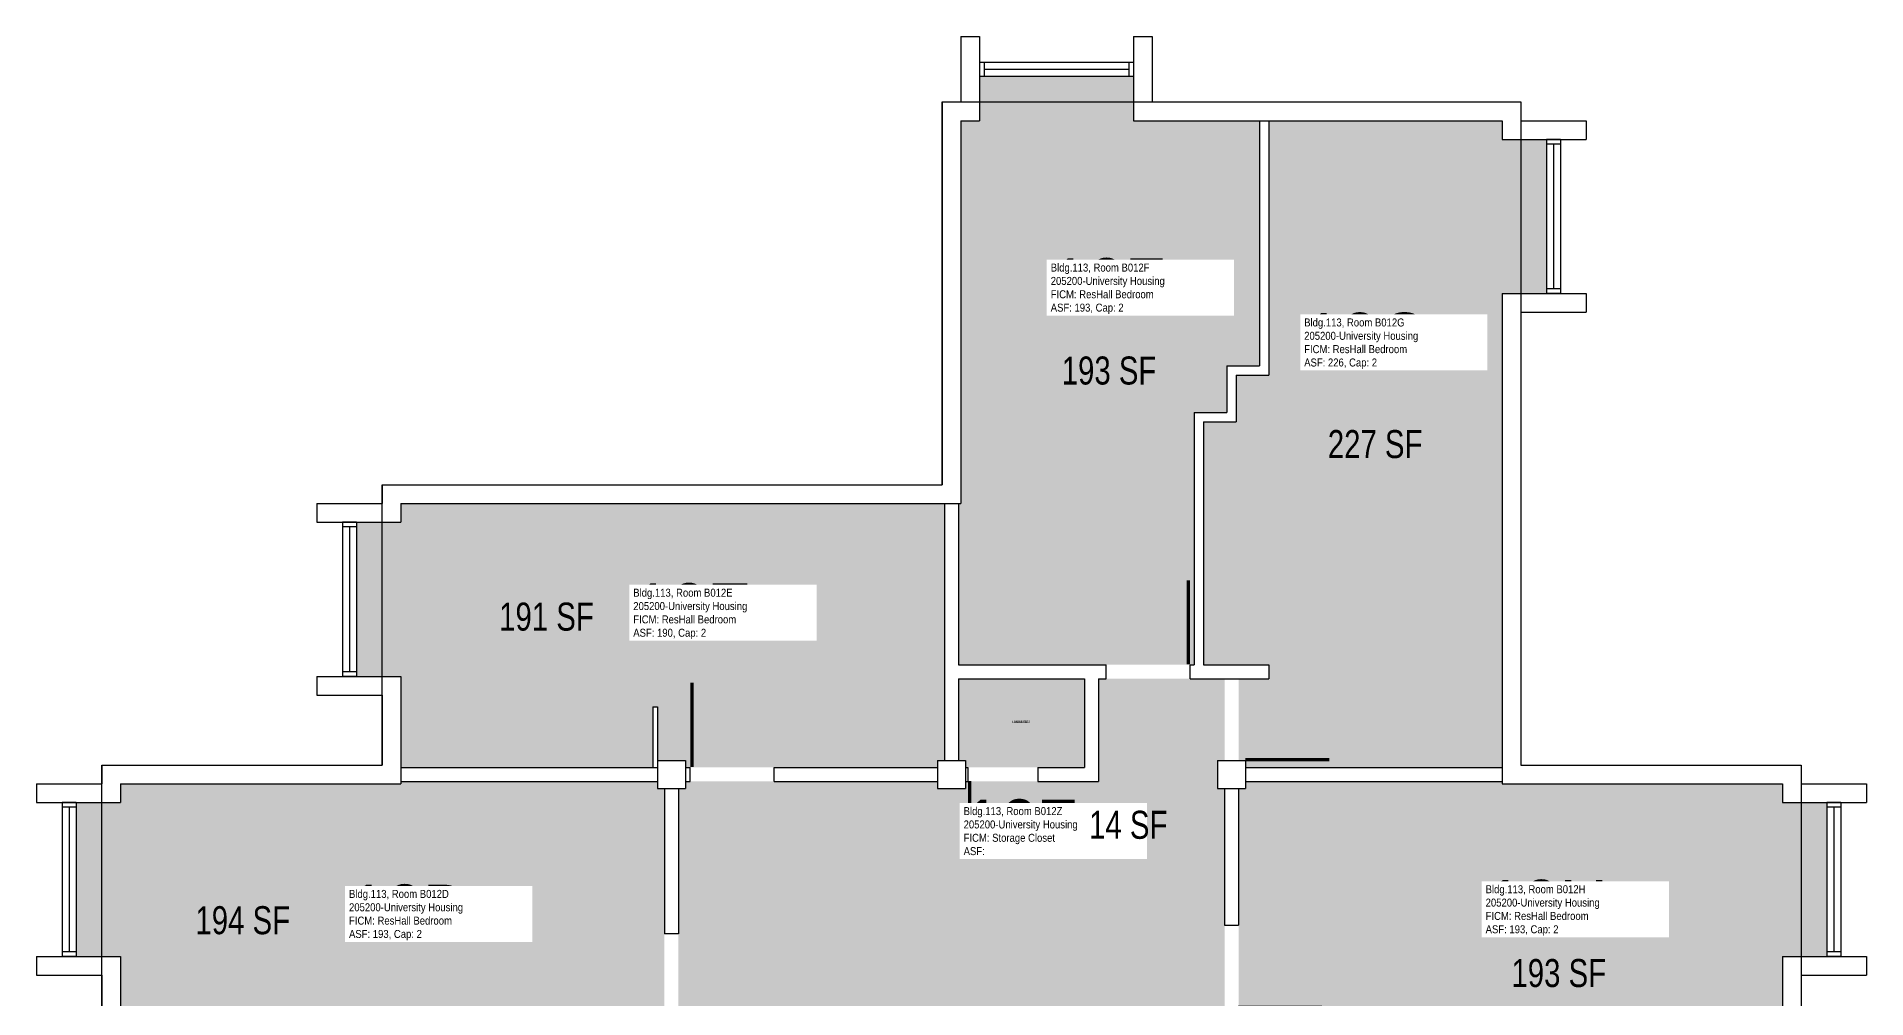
# Model space of a CAD drawing. Header units: inches. Extents: x -168 to 3268, y -1228 to 4836.
# Drawn here: x 1192 to 1976, y 4424 to 4836 of the extents above; entities that cross this region are included whole.
import ezdxf
from ezdxf.enums import TextEntityAlignment as Align

# ---------------------------------------------------------------- set-up
doc = ezdxf.new("R2010")
doc.units = ezdxf.units.IN
doc.header["$LTSCALE"] = 100
doc.header["$MEASUREMENT"] = 0
for name, color, linetype in [('A-DOOR', 2, 'CONTINUOUS'), ('A-GLAZ', 1, 'CONTINUOUS'), ('A-IDEN-RNUM', 7, 'CONTINUOUS'), ('A-IDEN-SNUM', 4, 'CONTINUOUS'), ('A-IDEN-VNUM', 4, 'CONTINUOUS'), ('A-SITE', 3, 'CONTINUOUS'), ('A-WALL', 5, 'CONTINUOUS'), ('AREA-TEXT', 3, 'CONTINUOUS'), ('Rooms-Category-Color', 7, 'CONTINUOUS'), ('Rooms-College-Color', 7, 'CONTINUOUS'), ('Rooms-Department-Color', 7, 'CONTINUOUS'), ('Rooms-Division-Color', 7, 'CONTINUOUS'), ('Rooms-Information', 7, 'CONTINUOUS')]:
    doc.layers.add(name, color=color, linetype=linetype)
doc.styles.add('CP_AREA', font='arial.ttf', dxfattribs={"height": 15})
doc.styles.add('CP_ROOMSNUMBER', font='arial.ttf', dxfattribs={"height": 1})
doc.styles.add('CP_ROOMVNUMBER', font='arial.ttf', dxfattribs={"width": 0.85, "height": 0.075})

msp = doc.modelspace()

# ---------------------------------------------------------------- hatches: boundary and pattern name
at = {"layer": 'Rooms-Category-Color', "true_color": 0x728ef3}
for points in [[(1587, 4567), (1650.24, 4567), (1686.24, 4567), (1688, 4567), (1688, 4675), (1702, 4675), (1702, 4695), (1716, 4695), (1716, 4800), (1662, 4800), (1662, 4819), (1596, 4819), (1596, 4800), (1588, 4800), (1588, 4636), (1587, 4636)], [(1720, 4567), (1720, 4561), (1707, 4561), (1707, 4526), (1710, 4526), (1710, 4523), (1820, 4523), (1820, 4726), (1839, 4726), (1839, 4792), (1820, 4792), (1820, 4800), (1720, 4800), (1720, 4691), (1706, 4691), (1706, 4671), (1692, 4671), (1692, 4567)], [(1329, 4562), (1329, 4628), (1348, 4628), (1348, 4636), (1581, 4636), (1581, 4561), (1581, 4526), (1578, 4526), (1578, 4523), (1508.03, 4523), (1472.03, 4523), (1470, 4523), (1470, 4526), (1458, 4526), (1458, 4549), (1456, 4549), (1456, 4523), (1348, 4523), (1348, 4562)], [(1657, 4116.54), (1657, 4319), (1511, 4319), (1510.74, 4213), (1510.73, 4209.95), (1510.66, 4177), (1510.65, 4173.95), (1510.65, 4116.54), (1467, 4116.54), (1467, 4177.32), (1467, 4213.32), (1467, 4274), (1470, 4274), (1470, 4286), (1467, 4286), (1467, 4343.98), (1467, 4379.98), (1467, 4415.79), (1467, 4379.98), (1467, 4415.79), (1467, 4451.79), (1467, 4514), (1470, 4514), (1470, 4517), (1472.03, 4517), (1508.03, 4517), (1578, 4517), (1578, 4514), (1590, 4514), (1590, 4517), (1591.05, 4517), (1621.05, 4517), (1647, 4517), (1647, 4561), (1650.24, 4561), (1686.24, 4561), (1701, 4561), (1701, 4526), (1698, 4526), (1698, 4514), (1701, 4514), (1701, 4455.42), (1701, 4419.42), (1701, 4383.61), (1701, 4419.42), (1701, 4383.61), (1701, 4347.61), (1701, 4284), (1700, 4284), (1700, 4276), (1700, 4236), (1700, 4176), (1701, 4176), (1701, 4116.54)], [(1590, 4523), (1590, 4526), (1587, 4526), (1587, 4561), (1641, 4561), (1641, 4523)], [(1348, 4517), (1458, 4517), (1458, 4514), (1461, 4514), (1461, 4451.79), (1461, 4415.79), (1461, 4388), (1461, 4415.79), (1461, 4388), (1356, 4388), (1356, 4402), (1336, 4402), (1336, 4416), (1228, 4416), (1228, 4442), (1209, 4442), (1209, 4508), (1228, 4508), (1228, 4516), (1348, 4516)], [(1816, 4416), (1816, 4402), (1836, 4402), (1836, 4388), (1940, 4388), (1940, 4442), (1959, 4442), (1959, 4508), (1940, 4508), (1940, 4516), (1820, 4516), (1820, 4517), (1710, 4517), (1710, 4514), (1707, 4514), (1707, 4455.42), (1707, 4416)]]:
    msp.add_hatch(color=171, dxfattribs=at).paths.add_polyline_path(points)
at = {"layer": 'Rooms-College-Color', "true_color": 0xadadad}
for points in [[(1587, 4567), (1650.24, 4567), (1686.24, 4567), (1688, 4567), (1688, 4675), (1702, 4675), (1702, 4695), (1716, 4695), (1716, 4800), (1662, 4800), (1662, 4819), (1596, 4819), (1596, 4800), (1588, 4800), (1588, 4636), (1587, 4636)], [(1720, 4567), (1720, 4561), (1707, 4561), (1707, 4526), (1710, 4526), (1710, 4523), (1820, 4523), (1820, 4726), (1839, 4726), (1839, 4792), (1820, 4792), (1820, 4800), (1720, 4800), (1720, 4691), (1706, 4691), (1706, 4671), (1692, 4671), (1692, 4567)], [(1329, 4562), (1329, 4628), (1348, 4628), (1348, 4636), (1581, 4636), (1581, 4561), (1581, 4526), (1578, 4526), (1578, 4523), (1508.03, 4523), (1472.03, 4523), (1470, 4523), (1470, 4526), (1458, 4526), (1458, 4549), (1456, 4549), (1456, 4523), (1348, 4523), (1348, 4562)], [(1657, 4116.54), (1657, 4319), (1511, 4319), (1510.74, 4213), (1510.73, 4209.95), (1510.66, 4177), (1510.65, 4173.95), (1510.65, 4116.54), (1467, 4116.54), (1467, 4177.32), (1467, 4213.32), (1467, 4274), (1470, 4274), (1470, 4286), (1467, 4286), (1467, 4343.98), (1467, 4379.98), (1467, 4415.79), (1467, 4379.98), (1467, 4415.79), (1467, 4451.79), (1467, 4514), (1470, 4514), (1470, 4517), (1472.03, 4517), (1508.03, 4517), (1578, 4517), (1578, 4514), (1590, 4514), (1590, 4517), (1591.05, 4517), (1621.05, 4517), (1647, 4517), (1647, 4561), (1650.24, 4561), (1686.24, 4561), (1701, 4561), (1701, 4526), (1698, 4526), (1698, 4514), (1701, 4514), (1701, 4455.42), (1701, 4419.42), (1701, 4383.61), (1701, 4419.42), (1701, 4383.61), (1701, 4347.61), (1701, 4284), (1700, 4284), (1700, 4276), (1700, 4236), (1700, 4176), (1701, 4176), (1701, 4116.54)], [(1590, 4523), (1590, 4526), (1587, 4526), (1587, 4561), (1641, 4561), (1641, 4523)], [(1348, 4517), (1458, 4517), (1458, 4514), (1461, 4514), (1461, 4451.79), (1461, 4415.79), (1461, 4388), (1461, 4415.79), (1461, 4388), (1356, 4388), (1356, 4402), (1336, 4402), (1336, 4416), (1228, 4416), (1228, 4442), (1209, 4442), (1209, 4508), (1228, 4508), (1228, 4516), (1348, 4516)], [(1816, 4416), (1816, 4402), (1836, 4402), (1836, 4388), (1940, 4388), (1940, 4442), (1959, 4442), (1959, 4508), (1940, 4508), (1940, 4516), (1820, 4516), (1820, 4517), (1710, 4517), (1710, 4514), (1707, 4514), (1707, 4455.42), (1707, 4416)]]:
    msp.add_hatch(color=253, dxfattribs=at).paths.add_polyline_path(points)
at = {"layer": 'Rooms-Department-Color', "true_color": 0x604aed}
for points in [[(1587, 4567), (1650.24, 4567), (1686.24, 4567), (1688, 4567), (1688, 4675), (1702, 4675), (1702, 4695), (1716, 4695), (1716, 4800), (1662, 4800), (1662, 4819), (1596, 4819), (1596, 4800), (1588, 4800), (1588, 4636), (1587, 4636)], [(1720, 4567), (1720, 4561), (1707, 4561), (1707, 4526), (1710, 4526), (1710, 4523), (1820, 4523), (1820, 4726), (1839, 4726), (1839, 4792), (1820, 4792), (1820, 4800), (1720, 4800), (1720, 4691), (1706, 4691), (1706, 4671), (1692, 4671), (1692, 4567)], [(1329, 4562), (1329, 4628), (1348, 4628), (1348, 4636), (1581, 4636), (1581, 4561), (1581, 4526), (1578, 4526), (1578, 4523), (1508.03, 4523), (1472.03, 4523), (1470, 4523), (1470, 4526), (1458, 4526), (1458, 4549), (1456, 4549), (1456, 4523), (1348, 4523), (1348, 4562)], [(1657, 4116.54), (1657, 4319), (1511, 4319), (1510.74, 4213), (1510.73, 4209.95), (1510.66, 4177), (1510.65, 4173.95), (1510.65, 4116.54), (1467, 4116.54), (1467, 4177.32), (1467, 4213.32), (1467, 4274), (1470, 4274), (1470, 4286), (1467, 4286), (1467, 4343.98), (1467, 4379.98), (1467, 4415.79), (1467, 4379.98), (1467, 4415.79), (1467, 4451.79), (1467, 4514), (1470, 4514), (1470, 4517), (1472.03, 4517), (1508.03, 4517), (1578, 4517), (1578, 4514), (1590, 4514), (1590, 4517), (1591.05, 4517), (1621.05, 4517), (1647, 4517), (1647, 4561), (1650.24, 4561), (1686.24, 4561), (1701, 4561), (1701, 4526), (1698, 4526), (1698, 4514), (1701, 4514), (1701, 4455.42), (1701, 4419.42), (1701, 4383.61), (1701, 4419.42), (1701, 4383.61), (1701, 4347.61), (1701, 4284), (1700, 4284), (1700, 4276), (1700, 4236), (1700, 4176), (1701, 4176), (1701, 4116.54)], [(1590, 4523), (1590, 4526), (1587, 4526), (1587, 4561), (1641, 4561), (1641, 4523)], [(1348, 4517), (1458, 4517), (1458, 4514), (1461, 4514), (1461, 4451.79), (1461, 4415.79), (1461, 4388), (1461, 4415.79), (1461, 4388), (1356, 4388), (1356, 4402), (1336, 4402), (1336, 4416), (1228, 4416), (1228, 4442), (1209, 4442), (1209, 4508), (1228, 4508), (1228, 4516), (1348, 4516)], [(1816, 4416), (1816, 4402), (1836, 4402), (1836, 4388), (1940, 4388), (1940, 4442), (1959, 4442), (1959, 4508), (1940, 4508), (1940, 4516), (1820, 4516), (1820, 4517), (1710, 4517), (1710, 4514), (1707, 4514), (1707, 4455.42), (1707, 4416)]]:
    msp.add_hatch(color=173, dxfattribs=at).paths.add_polyline_path(points)
at = {"layer": 'Rooms-Division-Color', "true_color": 0x604aed}
for points in [[(1587, 4567), (1650.24, 4567), (1686.24, 4567), (1688, 4567), (1688, 4675), (1702, 4675), (1702, 4695), (1716, 4695), (1716, 4800), (1662, 4800), (1662, 4819), (1596, 4819), (1596, 4800), (1588, 4800), (1588, 4636), (1587, 4636)], [(1720, 4567), (1720, 4561), (1707, 4561), (1707, 4526), (1710, 4526), (1710, 4523), (1820, 4523), (1820, 4726), (1839, 4726), (1839, 4792), (1820, 4792), (1820, 4800), (1720, 4800), (1720, 4691), (1706, 4691), (1706, 4671), (1692, 4671), (1692, 4567)], [(1329, 4562), (1329, 4628), (1348, 4628), (1348, 4636), (1581, 4636), (1581, 4561), (1581, 4526), (1578, 4526), (1578, 4523), (1508.03, 4523), (1472.03, 4523), (1470, 4523), (1470, 4526), (1458, 4526), (1458, 4549), (1456, 4549), (1456, 4523), (1348, 4523), (1348, 4562)], [(1657, 4116.54), (1657, 4319), (1511, 4319), (1510.74, 4213), (1510.73, 4209.95), (1510.66, 4177), (1510.65, 4173.95), (1510.65, 4116.54), (1467, 4116.54), (1467, 4177.32), (1467, 4213.32), (1467, 4274), (1470, 4274), (1470, 4286), (1467, 4286), (1467, 4343.98), (1467, 4379.98), (1467, 4415.79), (1467, 4379.98), (1467, 4415.79), (1467, 4451.79), (1467, 4514), (1470, 4514), (1470, 4517), (1472.03, 4517), (1508.03, 4517), (1578, 4517), (1578, 4514), (1590, 4514), (1590, 4517), (1591.05, 4517), (1621.05, 4517), (1647, 4517), (1647, 4561), (1650.24, 4561), (1686.24, 4561), (1701, 4561), (1701, 4526), (1698, 4526), (1698, 4514), (1701, 4514), (1701, 4455.42), (1701, 4419.42), (1701, 4383.61), (1701, 4419.42), (1701, 4383.61), (1701, 4347.61), (1701, 4284), (1700, 4284), (1700, 4276), (1700, 4236), (1700, 4176), (1701, 4176), (1701, 4116.54)], [(1590, 4523), (1590, 4526), (1587, 4526), (1587, 4561), (1641, 4561), (1641, 4523)], [(1348, 4517), (1458, 4517), (1458, 4514), (1461, 4514), (1461, 4451.79), (1461, 4415.79), (1461, 4388), (1461, 4415.79), (1461, 4388), (1356, 4388), (1356, 4402), (1336, 4402), (1336, 4416), (1228, 4416), (1228, 4442), (1209, 4442), (1209, 4508), (1228, 4508), (1228, 4516), (1348, 4516)], [(1816, 4416), (1816, 4402), (1836, 4402), (1836, 4388), (1940, 4388), (1940, 4442), (1959, 4442), (1959, 4508), (1940, 4508), (1940, 4516), (1820, 4516), (1820, 4517), (1710, 4517), (1710, 4514), (1707, 4514), (1707, 4455.42), (1707, 4416)]]:
    msp.add_hatch(color=173, dxfattribs=at).paths.add_polyline_path(points)

# ---------------------------------------------------------------- linework, layer by layer
at = {"layer": 'A-DOOR'}
for points in [[(1685.49, 4567.12, 1.5, 1.5, 0), (1685.49, 4603.12, 0, 0, 0), (1684.74, 4603.12, 0, 0, 0.414214), (1650.24, 4565.62, 0, 0, 0.414214)], [(1472.78, 4523.27, 1.5, 1.5, 0), (1472.78, 4559.27, 0, 0, 0), (1473.53, 4559.27, 0, 0, -0.414214), (1508.03, 4521.77, 0, 0, -0.414214)], [(1709.9, 4526.32, 1.5, 1.5, 0), (1745.9, 4526.32, 0, 0, 0), (1745.9, 4527.07, 0, 0, 0.414214), (1708.4, 4561.57, 0, 0, 0.414214)], [(1591.8, 4517.17, 1.5, 1.5, 0), (1591.8, 4487.17, 0, 0, 0), (1591.05, 4487.17, 0, 0, 0.414214), (1621.05, 4517.17, 0, 0, 0.414214)], [(1706.7, 4420.17, 1.5, 1.5, 0), (1742.7, 4420.17, 0, 0, 0), (1742.7, 4420.92, 0, 0, 0.414214), (1705.2, 4455.42, 0, 0, 0.414214)], [(1461.21, 4416.54, 1.5, 1.5, 0), (1425.21, 4416.54, 0, 0, 0), (1425.21, 4417.29, 0, 0, -0.414214), (1462.71, 4451.79, 0, 0, -0.414214)]]:
    msp.add_lwpolyline(points, format="xyseb", dxfattribs=at)
at = {"layer": 'A-GLAZ'}
for p, q in [((1598, 4825), (1660, 4825)), ((1598, 4822), (1660, 4822)), ((1598, 4819), (1660, 4819)), ((1839, 4790), (1839, 4728)), ((1842, 4790), (1842, 4728)), ((1845, 4790), (1845, 4728)), ((1323, 4626), (1323, 4564)), ((1326, 4626), (1326, 4564)), ((1329, 4626), (1329, 4564)), ((1203, 4506), (1203, 4444)), ((1206, 4506), (1206, 4444)), ((1209, 4506), (1209, 4444)), ((1959, 4506), (1959, 4444)), ((1962, 4506), (1962, 4444)), ((1965, 4506), (1965, 4444))]:
    msp.add_line(p, q, dxfattribs=at)
at = {"layer": 'A-SITE'}
msp.add_lwpolyline([(1948, 3696), (1828, 3696), (1828, 3576), (1588, 3576), (1588, 3412), (1340, 3412), (1340, 3696), (1220, 3696), (1220, 3944), (1260, 3944), (1260, 4036), (1220, 4036), (1220, 4524), (1340, 4524), (1340, 4644), (1580, 4644), (1580, 4808), (1828, 4808), (1828, 4524), (1948, 4524), (1948, 4276), (1908, 4276), (1908, 4184), (1948, 4184)], close=True, dxfattribs=at)
at = {"layer": 'A-WALL'}
for p, q in [((1588, 4836), (1596, 4836)), ((1588, 4836), (1588, 4808)), ((1596, 4836), (1596, 4800)), ((1662, 4836), (1670, 4836)), ((1662, 4836), (1662, 4800)), ((1670, 4836), (1670, 4808)), ((1596, 4825), (1596, 4819)), ((1596, 4825), (1598, 4825)), ((1598, 4825), (1598, 4819)), ((1660, 4825), (1660, 4819)), ((1660, 4825), (1662, 4825)), ((1662, 4825), (1662, 4819)), ((1596, 4819), (1598, 4819)), ((1660, 4819), (1662, 4819)), ((1580, 4808), (1580, 4644)), ((1580, 4808), (1588, 4808)), ((1670, 4808), (1828, 4808)), ((1828, 4808), (1828, 4800)), ((1588, 4800), (1588, 4636)), ((1588, 4800), (1596, 4800)), ((1662, 4800), (1820, 4800)), ((1716, 4800), (1716, 4695)), ((1720, 4800), (1720, 4691)), ((1820, 4800), (1820, 4792)), ((1828, 4800), (1856, 4800)), ((1856, 4800), (1856, 4792)), ((1820, 4792), (1856, 4792)), ((1845, 4792), (1839, 4792)), ((1839, 4792), (1839, 4790)), ((1845, 4792), (1845, 4790)), ((1845, 4790), (1839, 4790)), ((1845, 4728), (1839, 4728)), ((1839, 4728), (1839, 4726)), ((1845, 4728), (1845, 4726)), ((1820, 4726), (1820, 4516)), ((1820, 4726), (1856, 4726)), ((1845, 4726), (1839, 4726)), ((1856, 4726), (1856, 4718)), ((1828, 4718), (1828, 4524)), ((1828, 4718), (1856, 4718)), ((1702, 4695), (1716, 4695)), ((1702, 4695), (1702, 4675)), ((1706, 4691), (1706, 4671)), ((1706, 4691), (1720, 4691)), ((1688, 4675), (1688, 4567)), ((1688, 4675), (1702, 4675)), ((1692, 4671), (1692, 4567)), ((1692, 4671), (1706, 4671)), ((1340, 4644), (1580, 4644)), ((1340, 4644), (1340, 4636)), ((1312, 4636), (1312, 4628)), ((1312, 4636), (1340, 4636)), ((1348, 4636), (1588, 4636)), ((1348, 4636), (1348, 4628)), ((1581, 4636), (1581, 4526)), ((1587, 4636), (1587, 4567)), ((1312, 4628), (1348, 4628)), ((1329, 4628), (1323, 4628)), ((1323, 4628), (1323, 4626)), ((1329, 4626), (1323, 4626)), ((1329, 4628), (1329, 4626)), ((1329, 4564), (1323, 4564)), ((1323, 4564), (1323, 4562)), ((1329, 4564), (1329, 4562)), ((1587, 4567), (1650.24, 4567)), ((1650.24, 4561), (1650.24, 4567)), ((1686.24, 4567), (1688, 4567)), ((1686.24, 4561), (1686.24, 4567)), ((1692, 4567), (1720, 4567)), ((1720, 4567), (1720, 4561)), ((1312, 4562), (1348, 4562)), ((1312, 4562), (1312, 4554)), ((1329, 4562), (1323, 4562)), ((1348, 4562), (1348, 4516)), ((1587, 4561), (1641, 4561)), ((1587, 4561), (1587, 4526)), ((1641, 4561), (1641, 4523)), ((1647, 4561), (1650.24, 4561)), ((1647, 4561), (1647, 4517)), ((1686.24, 4561), (1720, 4561)), ((1312, 4554), (1340, 4554)), ((1340, 4554), (1340, 4524)), ((1456, 4549), (1458, 4549)), ((1456, 4549), (1456, 4523)), ((1458, 4549), (1458, 4523)), ((1220, 4524), (1340, 4524)), ((1220, 4524), (1220, 4516)), ((1228, 4524), (1340, 4524)), ((1458, 4526), (1458, 4514)), ((1458, 4526), (1470, 4526)), ((1470, 4526), (1470, 4514)), ((1578, 4526), (1578, 4514)), ((1578, 4526), (1590, 4526)), ((1590, 4526), (1590, 4514)), ((1698, 4526), (1698, 4514)), ((1698, 4526), (1710, 4526)), ((1710, 4526), (1710, 4514)), ((1828, 4524), (1948, 4524)), ((1948, 4524), (1948, 4516)), ((1192, 4516), (1192, 4508)), ((1192, 4516), (1220, 4516)), ((1228, 4516), (1348, 4516)), ((1228, 4516), (1348, 4516)), ((1228, 4516), (1228, 4508)), ((1348, 4523), (1458, 4523)), ((1348, 4517), (1458, 4517)), ((1470, 4523), (1472.03, 4523)), ((1470, 4517), (1472.03, 4517)), ((1472.03, 4517), (1472.03, 4523)), ((1508.03, 4523), (1578, 4523)), ((1508.03, 4517), (1508.03, 4523)), ((1508.03, 4517), (1578, 4517)), ((1590, 4523), (1591.05, 4523)), ((1590, 4517), (1591.05, 4517)), ((1591.05, 4523), (1591.05, 4517)), ((1621.05, 4523), (1641, 4523)), ((1621.05, 4523), (1621.05, 4517)), ((1621.05, 4517), (1647, 4517)), ((1710, 4523), (1820, 4523)), ((1710, 4517), (1820, 4517)), ((1820, 4516), (1940, 4516)), ((1940, 4516), (1940, 4508)), ((1948, 4516), (1976, 4516)), ((1976, 4516), (1976, 4508)), ((1458, 4514), (1470, 4514)), ((1461, 4514), (1461, 4451.79)), ((1467, 4514), (1467, 4451.79)), ((1578, 4514), (1590, 4514)), ((1698, 4514), (1710, 4514)), ((1701, 4514), (1701, 4455.42)), ((1707, 4514), (1707, 4455.42)), ((1192, 4508), (1228, 4508)), ((1209, 4508), (1203, 4508)), ((1203, 4508), (1203, 4506)), ((1209, 4506), (1203, 4506)), ((1209, 4508), (1209, 4506)), ((1940, 4508), (1976, 4508)), ((1965, 4508), (1959, 4508)), ((1959, 4508), (1959, 4506)), ((1965, 4506), (1959, 4506)), ((1965, 4508), (1965, 4506)), ((1701, 4455.42), (1707, 4455.42)), ((1467, 4451.79), (1461, 4451.79)), ((1192, 4442), (1192, 4434)), ((1192, 4442), (1228, 4442)), ((1209, 4444), (1203, 4444)), ((1203, 4444), (1203, 4442)), ((1209, 4442), (1203, 4442)), ((1209, 4444), (1209, 4442)), ((1228, 4442), (1228, 4358)), ((1940, 4442), (1940, 4358)), ((1940, 4442), (1976, 4442)), ((1965, 4444), (1959, 4444)), ((1959, 4444), (1959, 4442)), ((1965, 4442), (1959, 4442)), ((1965, 4444), (1965, 4442)), ((1976, 4442), (1976, 4434)), ((1192, 4434), (1220, 4434)), ((1220, 4434), (1220, 4366)), ((1948, 4434), (1948, 4366)), ((1948, 4434), (1976, 4434))]:
    msp.add_line(p, q, dxfattribs=at)

# ---------------------------------------------------------------- texts
at = {"layer": 'A-IDEN-RNUM', "style": 'CP_ROOMSNUMBER', "width": 0.85}
for s, p in [('0012-F0', (1651.08, 4729.23)), ('0012-G0', (1762.04, 4705.69)), ('0012-E0', (1473, 4590)), ('0012-Z0', (1613.81, 4542.51)), ('0012-D0', (1352, 4461)), ('0012-H0', (1839, 4463))]:
    msp.add_text(s, height=1, dxfattribs=at).set_placement(p, align=Align.MIDDLE)
at = {"layer": 'A-IDEN-SNUM', "style": 'CP_ROOMSNUMBER', "width": 0.85}
for s, p in [('1130B012F0', (1651.08, 4729.23)), ('1130B012G0', (1762.04, 4705.69)), ('1130B012E0', (1473, 4590)), ('1130B012Z0', (1613.81, 4542.51)), ('1130B012D0', (1352, 4461)), ('1130B012H0', (1839, 4463))]:
    msp.add_text(s, height=1, dxfattribs=at).set_placement(p, align=Align.MIDDLE)
at = {"layer": 'A-IDEN-VNUM', "style": 'CP_ROOMVNUMBER', "width": 0.85}
for s, p in [('12F', (1651.08, 4729.23)), ('12G', (1762.04, 4705.69)), ('12E', (1473, 4590)), ('12Z', (1613.75, 4497.46)), ('12D', (1352, 4461)), ('12H', (1839, 4463))]:
    msp.add_text(s, height=24, dxfattribs=at).set_placement(p, align=Align.MIDDLE)
at = {"layer": 'AREA-TEXT', "style": 'CP_AREA', "width": 0.75}
for s, p in [('193 SF', (1651.5, 4693)), ('227 SF', (1765.5, 4661.5)), ('191 SF', (1410.46, 4587.61)), ('14 SF', (1659.72, 4498.45)), ('194 SF', (1280.33, 4457.59)), ('193 SF', (1844.19, 4434.96))]:
    msp.add_text(s, height=12, dxfattribs=at).set_placement(p, align=Align.MIDDLE_CENTER)

# ---------------------------------------------------------------- next in the draw order: texts
at = {"layer": 'Rooms-Information', "char_height": 3.4286, "width": 76.8, "attachment_point": 7, "style": 'CP_ROOMVNUMBER', "bg_fill": 3, "box_fill_scale": 1.5, "bg_fill_color": 256, "bg_fill_true_color": 13158600, "bg_fill_transparency": 0}
for s, insert in [('Bldg.113, Room B012F^M^J205200-University Housing^M^JFICM: ResHall Bedroom^M^JASF: 193, Cap: 2', (1626.52, 4717.19)), ('Bldg.113, Room B012G^M^J205200-University Housing^M^JFICM: ResHall Bedroom^M^JASF: 226, Cap: 2', (1735.11, 4693.69)), ('Bldg.113, Room B012E^M^J205200-University Housing^M^JFICM: ResHall Bedroom^M^JASF: 190, Cap: 2', (1447.65, 4577.95)), ('Bldg.113, Room B012Z^M^J205200-University Housing^M^JFICM: Storage Closet^M^JASF: ', (1589.2, 4485.41)), ('Bldg.113, Room B012D^M^J205200-University Housing^M^JFICM: ResHall Bedroom^M^JASF: 193, Cap: 2', (1325.86, 4448.95)), ('Bldg.113, Room B012H^M^J205200-University Housing^M^JFICM: ResHall Bedroom^M^JASF: 193, Cap: 2', (1812.86, 4450.95))]:
    msp.add_mtext(s, dxfattribs=dict(at, insert=insert))

doc.saveas('drawing.dxf')
